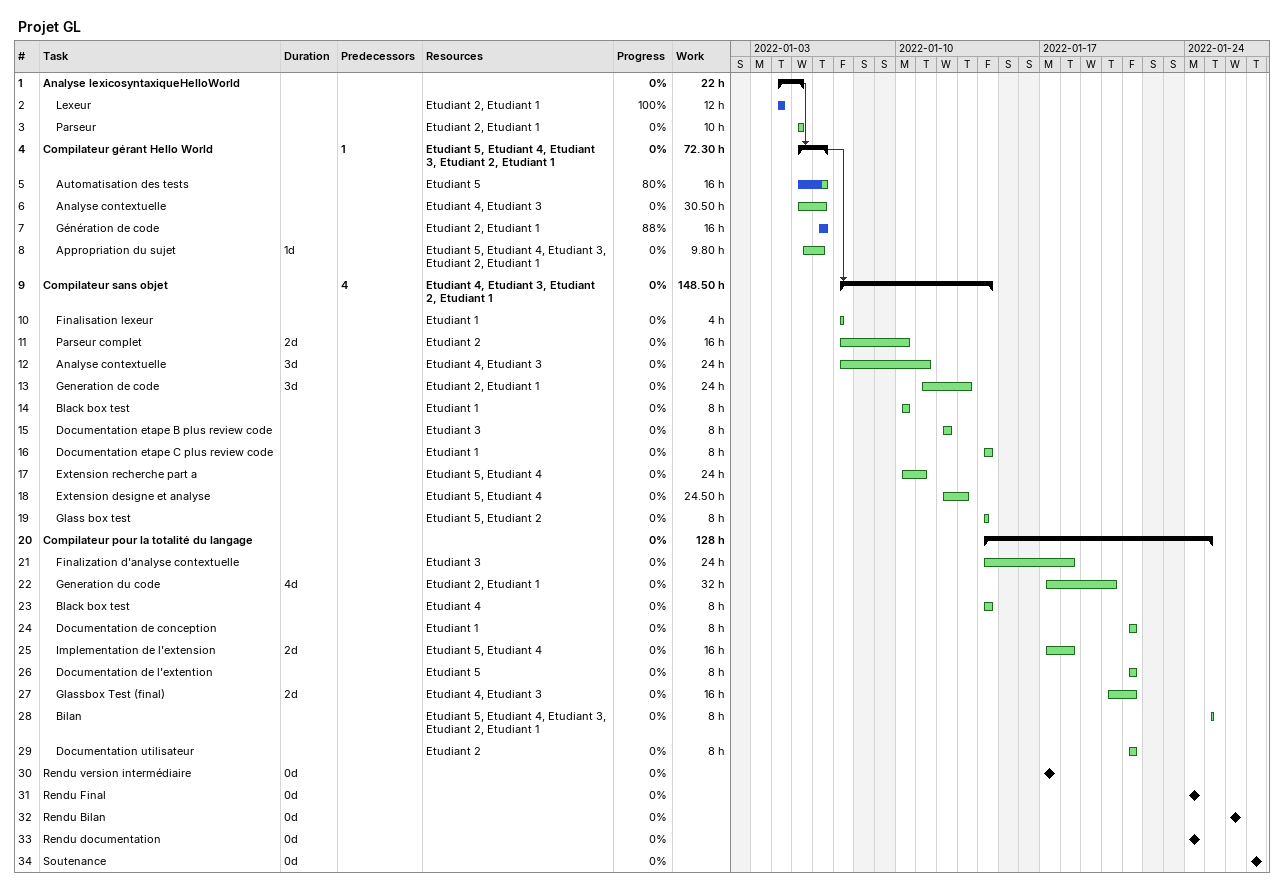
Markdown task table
Projet GL

| ID | Level | Task | Duration | Start | Finish | Predecessors | Resources | % complete | Work (h) |
|---|---|---|---|---|---|---|---|---|---|
| 1 | 1 | **Analyse lexicosyntaxiqueHelloWorld** |  | 2022-01-04 | 2022-01-05 |  |  | 0 | 22 |
| 2 | 2 | Lexeur |  | 2022-01-04 | 2022-01-04 |  | Etudiant 2, Etudiant 1 | 100 | 12 |
| 3 | 2 | Parseur |  | 2022-01-05 | 2022-01-05 |  | Etudiant 2, Etudiant 1 | 0 | 10 |
| 4 | 1 | **Compilateur gérant Hello World** |  | 2022-01-05 | 2022-01-06 | 1 | Etudiant 5, Etudiant 4, Etudiant 3, Etudiant 2, Etudiant 1 | 0 | 72.30 |
| 5 | 2 | Automatisation des tests |  | 2022-01-05 | 2022-01-06 |  | Etudiant 5 | 80 | 16 |
| 6 | 2 | Analyse contextuelle |  | 2022-01-05 | 2022-01-06 |  | Etudiant 4, Etudiant 3 | 0 | 30.50 |
| 7 | 2 | Génération de code |  | 2022-01-06 | 2022-01-06 |  | Etudiant 2, Etudiant 1 | 88 | 16 |
| 8 | 2 | Appropriation du sujet | 1d | 2022-01-05 | 2022-01-06 |  | Etudiant 5, Etudiant 4, Etudiant 3, Etudiant 2, Etudiant 1 | 0 | 9.80 |
| 9 | 1 | **Compilateur sans objet** |  | 2022-01-07 | 2022-01-14 | 4 | Etudiant 4, Etudiant 3, Etudiant 2, Etudiant 1 | 0 | 148.50 |
| 10 | 2 | Finalisation lexeur |  | 2022-01-07 | 2022-01-07 |  | Etudiant 1 | 0 | 4 |
| 11 | 2 | Parseur complet | 2d | 2022-01-07 | 2022-01-10 |  | Etudiant 2 | 0 | 16 |
| 12 | 2 | Analyse contextuelle | 3d | 2022-01-07 | 2022-01-11 |  | Etudiant 4, Etudiant 3 | 0 | 24 |
| 13 | 2 | Generation de code | 3d | 2022-01-11 | 2022-01-13 |  | Etudiant 2, Etudiant 1 | 0 | 24 |
| 14 | 2 | Black box test |  | 2022-01-10 | 2022-01-10 |  | Etudiant 1 | 0 | 8 |
| 15 | 2 | Documentation etape B plus review code |  | 2022-01-12 | 2022-01-12 |  | Etudiant 3 | 0 | 8 |
| 16 | 2 | Documentation etape C plus review code |  | 2022-01-14 | 2022-01-14 |  | Etudiant 1 | 0 | 8 |
| 17 | 2 | Extension recherche part a |  | 2022-01-10 | 2022-01-11 |  | Etudiant 5, Etudiant 4 | 0 | 24 |
| 18 | 2 | Extension designe et analyse |  | 2022-01-12 | 2022-01-13 |  | Etudiant 5, Etudiant 4 | 0 | 24.50 |
| 19 | 2 | Glass box test |  | 2022-01-14 | 2022-01-14 |  | Etudiant 5, Etudiant 2 | 0 | 8 |
| 20 | 1 | **Compilateur pour la totalité du langage** |  | 2022-01-14 | 2022-01-25 |  |  | 0 | 128 |
| 21 | 2 | Finalization d'analyse contextuelle |  | 2022-01-14 | 2022-01-18 |  | Etudiant 3 | 0 | 24 |
| 22 | 2 | Generation du code | 4d | 2022-01-17 | 2022-01-20 |  | Etudiant 2, Etudiant 1 | 0 | 32 |
| 23 | 2 | Black box test |  | 2022-01-14 | 2022-01-14 |  | Etudiant 4 | 0 | 8 |
| 24 | 2 | Documentation de conception |  | 2022-01-21 | 2022-01-21 |  | Etudiant 1 | 0 | 8 |
| 25 | 2 | Implementation de l'extension | 2d | 2022-01-17 | 2022-01-18 |  | Etudiant 5, Etudiant 4 | 0 | 16 |
| 26 | 2 | Documentation de l'extention |  | 2022-01-21 | 2022-01-21 |  | Etudiant 5 | 0 | 8 |
| 27 | 2 | Glassbox Test (final) | 2d | 2022-01-20 | 2022-01-21 |  | Etudiant 4, Etudiant 3 | 0 | 16 |
| 28 | 2 | Bilan |  | 2022-01-25 | 2022-01-25 |  | Etudiant 5, Etudiant 4, Etudiant 3, Etudiant 2, Etudiant 1 | 0 | 8 |
| 29 | 2 | Documentation utilisateur |  | 2022-01-21 | 2022-01-21 |  | Etudiant 2 | 0 | 8 |
| 30 | 1 | Rendu version intermédiaire | 0d | 2022-01-17 | 2022-01-17 |  |  | 0 |  |
| 31 | 1 | Rendu Final | 0d | 2022-01-24 | 2022-01-24 |  |  | 0 |  |
| 32 | 1 | Rendu Bilan | 0d | 2022-01-26 | 2022-01-26 |  |  | 0 |  |
| 33 | 1 | Rendu documentation | 0d | 2022-01-24 | 2022-01-24 |  |  | 0 |  |
| 34 | 1 | Soutenance | 0d | 2022-01-27 | 2022-01-27 |  |  | 0 |  |
